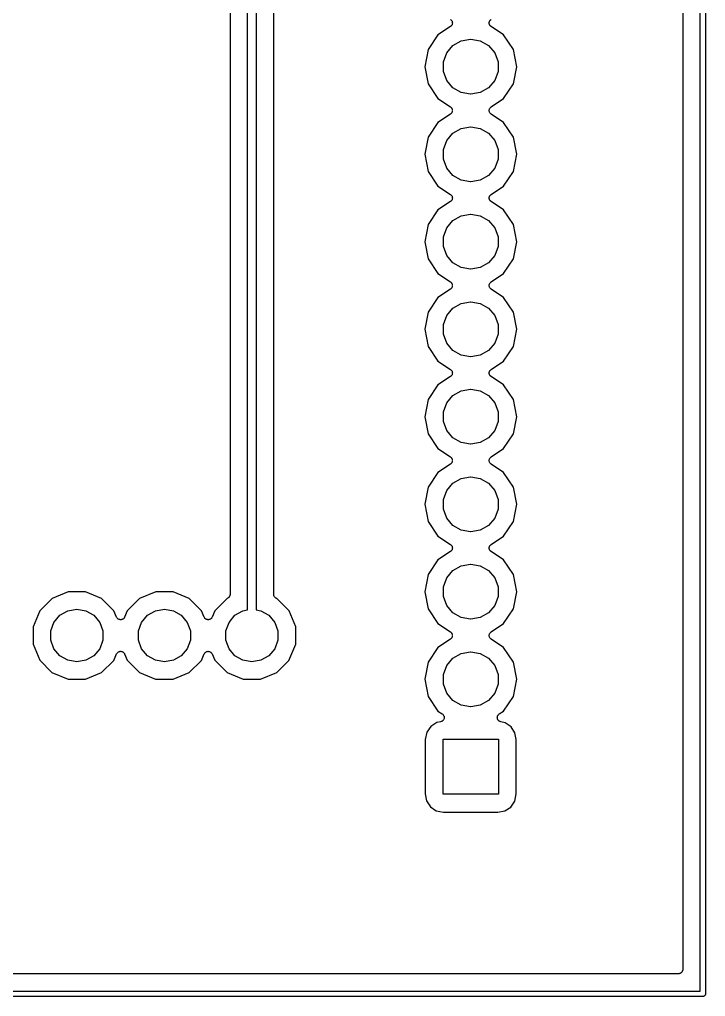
# Model space of a CAD drawing. Extents: x 70 to 225, y -126 to -70.
# Drawn here: x 205.37 to 225.28, y -126.47 to -98.12 of the extents above; entities that cross this region are included whole.
import ezdxf

# ---------------------------------------------------------------- set-up
doc = ezdxf.new("R2010")
doc.units = 0
doc.header["$MEASUREMENT"] = 0
doc.layers.add('BLACK', color=7, linetype='CONTINUOUS')

msp = doc.modelspace()

# ---------------------------------------------------------------- linework, layer by layer
at = {"layer": 'Black'}
for p, q in [((225.125, -126.325), (225.125, -69.875)), ((225.275, -69.8), (225.275, -126.4)), ((224.617, -70.51), (224.617, -125.69)), ((212.241, -89.0323), (212.241, -115.254)), ((212.749, -114.8), (212.749, -89.0448)), ((211.991, -115.254), (211.991, -89.0841)), ((211.483, -89.3471), (211.483, -114.8)), ((217.876, -98.1117), (217.886, -98.1213)), ((219.047, -98.1213), (219.057, -98.1117)), ((217.876, -98.3229), (217.515, -98.5642)), ((217.886, -98.3133), (217.876, -98.3229)), ((217.886, -98.1213), (217.897, -98.1295)), ((217.897, -98.3052), (217.886, -98.3133)), ((217.897, -98.1295), (217.902, -98.1365)), ((217.902, -98.2982), (217.897, -98.3052)), ((217.902, -98.1365), (217.908, -98.1422)), ((217.908, -98.2924), (217.902, -98.2982)), ((217.908, -98.1422), (217.914, -98.1547)), ((217.914, -98.28), (217.908, -98.2924)), ((217.914, -98.1547), (217.922, -98.1662)), ((217.922, -98.2685), (217.914, -98.28)), ((217.922, -98.1662), (217.924, -98.1743)), ((217.924, -98.2604), (217.922, -98.2685)), ((217.924, -98.1743), (217.928, -98.1818)), ((217.928, -98.2529), (217.924, -98.2604)), ((217.928, -98.1818), (217.929, -98.1956)), ((217.929, -98.2391), (217.928, -98.2529)), ((217.929, -98.1956), (217.932, -98.209)), ((217.932, -98.2256), (217.929, -98.2391)), ((217.932, -98.209), (217.931, -98.2173)), ((217.931, -98.2173), (217.932, -98.2256)), ((219, -98.209), (219.004, -98.1956)), ((219.001, -98.2173), (219, -98.209)), ((219, -98.2256), (219.001, -98.2173)), ((219.004, -98.2391), (219, -98.2256)), ((219.004, -98.1956), (219.005, -98.1818)), ((219.005, -98.2529), (219.004, -98.2391)), ((219.005, -98.1818), (219.009, -98.1743)), ((219.009, -98.2604), (219.005, -98.2529)), ((219.009, -98.1743), (219.011, -98.1662)), ((219.011, -98.2685), (219.009, -98.2604)), ((219.011, -98.1662), (219.019, -98.1547)), ((219.019, -98.28), (219.011, -98.2685)), ((219.019, -98.1547), (219.025, -98.1422)), ((219.025, -98.2924), (219.019, -98.28)), ((219.025, -98.1422), (219.031, -98.1365)), ((219.031, -98.2982), (219.025, -98.2924)), ((219.031, -98.1365), (219.035, -98.1295)), ((219.035, -98.3052), (219.031, -98.2982)), ((219.035, -98.1295), (219.047, -98.1213)), ((219.047, -98.3133), (219.035, -98.3052)), ((219.057, -98.3229), (219.047, -98.3133)), ((219.418, -98.5642), (219.057, -98.3229)), ((217.515, -98.5642), (217.232, -98.9877)), ((218.19, -98.7356), (218.463, -98.6873)), ((218.463, -98.6873), (218.469, -98.6873)), ((218.469, -98.6873), (218.743, -98.7356)), ((219.701, -98.9877), (219.418, -98.5642)), ((217.77, -99.0873), (217.949, -98.8745)), ((217.949, -98.8745), (218.19, -98.7356)), ((218.743, -98.7356), (218.984, -98.8745)), ((218.984, -98.8745), (219.162, -99.0873)), ((217.232, -98.9877), (217.133, -99.4873)), ((217.675, -99.3484), (217.77, -99.0873)), ((219.162, -99.0873), (219.257, -99.3484)), ((219.8, -99.4873), (219.701, -98.9877)), ((217.133, -99.4873), (217.232, -99.9869)), ((217.675, -99.6263), (217.675, -99.3484)), ((219.257, -99.3484), (219.257, -99.6263)), ((219.701, -99.9869), (219.8, -99.4873)), ((217.77, -99.8873), (217.675, -99.6263)), ((219.257, -99.6263), (219.162, -99.8873)), ((217.232, -99.9869), (217.515, -100.41)), ((217.949, -100.1), (217.77, -99.8873)), ((218.19, -100.239), (217.949, -100.1)), ((218.984, -100.1), (218.743, -100.239)), ((219.162, -99.8873), (218.984, -100.1)), ((219.418, -100.41), (219.701, -99.9869)), ((218.463, -100.287), (218.19, -100.239)), ((218.469, -100.287), (218.463, -100.287)), ((218.743, -100.239), (218.469, -100.287)), ((217.515, -100.41), (217.876, -100.652)), ((217.876, -100.652), (217.886, -100.661)), ((217.886, -100.661), (217.897, -100.67)), ((217.897, -100.67), (217.902, -100.676)), ((219.031, -100.676), (219.035, -100.67)), ((219.035, -100.67), (219.047, -100.661)), ((219.047, -100.661), (219.057, -100.652)), ((219.057, -100.652), (219.418, -100.41)), ((217.876, -100.863), (217.515, -101.104)), ((217.886, -100.853), (217.876, -100.863)), ((217.897, -100.845), (217.886, -100.853)), ((217.902, -100.838), (217.897, -100.845)), ((217.902, -100.676), (217.908, -100.682)), ((217.908, -100.832), (217.902, -100.838)), ((217.908, -100.682), (217.914, -100.695)), ((217.914, -100.82), (217.908, -100.832)), ((217.914, -100.695), (217.922, -100.706)), ((217.922, -100.808), (217.914, -100.82)), ((217.922, -100.706), (217.924, -100.714)), ((217.924, -100.8), (217.922, -100.808)), ((217.924, -100.714), (217.928, -100.722)), ((217.928, -100.793), (217.924, -100.8)), ((217.928, -100.722), (217.929, -100.736)), ((217.929, -100.779), (217.928, -100.793)), ((217.929, -100.736), (217.932, -100.749)), ((217.932, -100.766), (217.929, -100.779)), ((217.932, -100.749), (217.931, -100.757)), ((217.931, -100.757), (217.932, -100.766)), ((219, -100.749), (219.004, -100.736)), ((219.001, -100.757), (219, -100.749)), ((219, -100.766), (219.001, -100.757)), ((219.004, -100.779), (219, -100.766)), ((219.004, -100.736), (219.005, -100.722)), ((219.005, -100.793), (219.004, -100.779)), ((219.005, -100.722), (219.009, -100.714)), ((219.009, -100.8), (219.005, -100.793)), ((219.009, -100.714), (219.011, -100.706)), ((219.011, -100.808), (219.009, -100.8)), ((219.011, -100.706), (219.019, -100.695)), ((219.019, -100.82), (219.011, -100.808)), ((219.019, -100.695), (219.025, -100.682)), ((219.025, -100.832), (219.019, -100.82)), ((219.025, -100.682), (219.031, -100.676)), ((219.031, -100.838), (219.025, -100.832)), ((219.035, -100.845), (219.031, -100.838)), ((219.047, -100.853), (219.035, -100.845)), ((219.057, -100.863), (219.047, -100.853)), ((219.418, -101.104), (219.057, -100.863)), ((217.515, -101.104), (217.232, -101.528)), ((218.19, -101.276), (218.463, -101.227)), ((218.463, -101.227), (218.469, -101.227)), ((218.469, -101.227), (218.743, -101.276)), ((219.701, -101.528), (219.418, -101.104)), ((217.77, -101.627), (217.949, -101.414)), ((217.949, -101.414), (218.19, -101.276)), ((218.743, -101.276), (218.984, -101.414)), ((218.984, -101.414), (219.162, -101.627)), ((217.232, -101.528), (217.133, -102.027)), ((217.675, -101.888), (217.77, -101.627)), ((219.162, -101.627), (219.257, -101.888)), ((219.8, -102.027), (219.701, -101.528)), ((217.133, -102.027), (217.232, -102.527)), ((217.675, -102.166), (217.675, -101.888)), ((219.257, -101.888), (219.257, -102.166)), ((219.701, -102.527), (219.8, -102.027)), ((217.77, -102.427), (217.675, -102.166)), ((219.257, -102.166), (219.162, -102.427)), ((217.232, -102.527), (217.515, -102.95)), ((217.949, -102.64), (217.77, -102.427)), ((218.19, -102.779), (217.949, -102.64)), ((218.984, -102.64), (218.743, -102.779)), ((219.162, -102.427), (218.984, -102.64)), ((219.418, -102.95), (219.701, -102.527)), ((218.463, -102.827), (218.19, -102.779)), ((218.469, -102.827), (218.463, -102.827)), ((218.743, -102.779), (218.469, -102.827)), ((217.515, -102.95), (217.876, -103.192)), ((217.876, -103.192), (217.886, -103.201)), ((217.886, -103.201), (217.897, -103.21)), ((217.897, -103.21), (217.902, -103.216)), ((217.902, -103.216), (217.908, -103.222)), ((217.908, -103.222), (217.914, -103.235)), ((219.019, -103.235), (219.025, -103.222)), ((219.025, -103.222), (219.031, -103.216)), ((219.031, -103.216), (219.035, -103.21)), ((219.035, -103.21), (219.047, -103.201)), ((219.047, -103.201), (219.057, -103.192)), ((219.057, -103.192), (219.418, -102.95)), ((217.876, -103.403), (217.515, -103.644)), ((217.886, -103.393), (217.876, -103.403)), ((217.897, -103.385), (217.886, -103.393)), ((217.902, -103.378), (217.897, -103.385)), ((217.908, -103.372), (217.902, -103.378)), ((217.914, -103.36), (217.908, -103.372)), ((217.914, -103.235), (217.922, -103.246)), ((217.922, -103.348), (217.914, -103.36)), ((217.922, -103.246), (217.924, -103.254)), ((217.924, -103.34), (217.922, -103.348)), ((217.924, -103.254), (217.928, -103.262)), ((217.928, -103.333), (217.924, -103.34)), ((217.928, -103.262), (217.929, -103.276)), ((217.929, -103.319), (217.928, -103.333)), ((217.929, -103.276), (217.932, -103.289)), ((217.932, -103.306), (217.929, -103.319)), ((217.932, -103.289), (217.931, -103.297)), ((217.931, -103.297), (217.932, -103.306)), ((219, -103.289), (219.004, -103.276)), ((219.001, -103.297), (219, -103.289)), ((219, -103.306), (219.001, -103.297)), ((219.004, -103.319), (219, -103.306)), ((219.004, -103.276), (219.005, -103.262)), ((219.005, -103.333), (219.004, -103.319)), ((219.005, -103.262), (219.009, -103.254)), ((219.009, -103.34), (219.005, -103.333)), ((219.009, -103.254), (219.011, -103.246)), ((219.011, -103.348), (219.009, -103.34)), ((219.011, -103.246), (219.019, -103.235)), ((219.019, -103.36), (219.011, -103.348)), ((219.025, -103.372), (219.019, -103.36)), ((219.031, -103.378), (219.025, -103.372)), ((219.035, -103.385), (219.031, -103.378)), ((219.047, -103.393), (219.035, -103.385)), ((219.057, -103.403), (219.047, -103.393)), ((219.418, -103.644), (219.057, -103.403)), ((217.515, -103.644), (217.232, -104.068)), ((218.19, -103.816), (218.463, -103.767)), ((218.463, -103.767), (218.469, -103.767)), ((218.469, -103.767), (218.743, -103.816)), ((219.701, -104.068), (219.418, -103.644)), ((217.232, -104.068), (217.133, -104.567)), ((217.77, -104.167), (217.949, -103.954)), ((217.949, -103.954), (218.19, -103.816)), ((218.743, -103.816), (218.984, -103.954)), ((218.984, -103.954), (219.162, -104.167)), ((219.8, -104.567), (219.701, -104.068)), ((217.675, -104.428), (217.77, -104.167)), ((219.162, -104.167), (219.257, -104.428)), ((217.133, -104.567), (217.232, -105.067)), ((217.675, -104.706), (217.675, -104.428)), ((219.257, -104.428), (219.257, -104.706)), ((219.701, -105.067), (219.8, -104.567)), ((217.77, -104.967), (217.675, -104.706)), ((219.257, -104.706), (219.162, -104.967)), ((217.232, -105.067), (217.515, -105.49)), ((217.949, -105.18), (217.77, -104.967)), ((218.19, -105.319), (217.949, -105.18)), ((218.984, -105.18), (218.743, -105.319)), ((219.162, -104.967), (218.984, -105.18)), ((219.418, -105.49), (219.701, -105.067)), ((217.515, -105.49), (217.876, -105.732)), ((218.463, -105.367), (218.19, -105.319)), ((218.469, -105.367), (218.463, -105.367)), ((218.743, -105.319), (218.469, -105.367)), ((219.057, -105.732), (219.418, -105.49)), ((217.876, -105.732), (217.886, -105.741)), ((217.886, -105.741), (217.897, -105.75)), ((217.897, -105.75), (217.902, -105.756)), ((217.902, -105.756), (217.908, -105.762)), ((217.908, -105.762), (217.914, -105.775)), ((217.914, -105.775), (217.922, -105.786)), ((219.011, -105.786), (219.019, -105.775)), ((219.019, -105.775), (219.025, -105.762)), ((219.025, -105.762), (219.031, -105.756)), ((219.031, -105.756), (219.035, -105.75)), ((219.035, -105.75), (219.047, -105.741)), ((219.047, -105.741), (219.057, -105.732)), ((217.876, -105.943), (217.515, -106.184)), ((217.886, -105.933), (217.876, -105.943)), ((217.897, -105.925), (217.886, -105.933)), ((217.902, -105.918), (217.897, -105.925)), ((217.908, -105.912), (217.902, -105.918)), ((217.914, -105.9), (217.908, -105.912)), ((217.922, -105.888), (217.914, -105.9)), ((217.922, -105.786), (217.924, -105.794)), ((217.924, -105.88), (217.922, -105.888)), ((217.924, -105.794), (217.928, -105.802)), ((217.928, -105.873), (217.924, -105.88)), ((217.928, -105.802), (217.929, -105.816)), ((217.929, -105.859), (217.928, -105.873)), ((217.929, -105.816), (217.932, -105.829)), ((217.932, -105.846), (217.929, -105.859)), ((217.932, -105.829), (217.931, -105.837)), ((217.931, -105.837), (217.932, -105.846)), ((219, -105.829), (219.004, -105.816)), ((219.001, -105.837), (219, -105.829)), ((219, -105.846), (219.001, -105.837)), ((219.004, -105.859), (219, -105.846)), ((219.004, -105.816), (219.005, -105.802)), ((219.005, -105.873), (219.004, -105.859)), ((219.005, -105.802), (219.009, -105.794)), ((219.009, -105.88), (219.005, -105.873)), ((219.009, -105.794), (219.011, -105.786)), ((219.011, -105.888), (219.009, -105.88)), ((219.019, -105.9), (219.011, -105.888)), ((219.025, -105.912), (219.019, -105.9)), ((219.031, -105.918), (219.025, -105.912)), ((219.035, -105.925), (219.031, -105.918)), ((219.047, -105.933), (219.035, -105.925)), ((219.057, -105.943), (219.047, -105.933)), ((219.418, -106.184), (219.057, -105.943)), ((217.515, -106.184), (217.232, -106.608)), ((218.19, -106.356), (218.463, -106.307)), ((218.463, -106.307), (218.469, -106.307)), ((218.469, -106.307), (218.743, -106.356)), ((219.701, -106.608), (219.418, -106.184)), ((217.232, -106.608), (217.133, -107.107)), ((217.77, -106.707), (217.949, -106.494)), ((217.949, -106.494), (218.19, -106.356)), ((218.743, -106.356), (218.984, -106.494)), ((218.984, -106.494), (219.162, -106.707)), ((219.8, -107.107), (219.701, -106.608)), ((217.675, -106.968), (217.77, -106.707)), ((219.162, -106.707), (219.257, -106.968)), ((217.133, -107.107), (217.232, -107.607)), ((217.675, -107.246), (217.675, -106.968)), ((219.257, -106.968), (219.257, -107.246)), ((219.701, -107.607), (219.8, -107.107)), ((217.77, -107.507), (217.675, -107.246)), ((219.257, -107.246), (219.162, -107.507)), ((217.232, -107.607), (217.515, -108.03)), ((217.949, -107.72), (217.77, -107.507)), ((218.19, -107.859), (217.949, -107.72)), ((218.984, -107.72), (218.743, -107.859)), ((219.162, -107.507), (218.984, -107.72)), ((219.418, -108.03), (219.701, -107.607)), ((217.515, -108.03), (217.876, -108.272)), ((218.463, -107.907), (218.19, -107.859)), ((218.469, -107.907), (218.463, -107.907)), ((218.743, -107.859), (218.469, -107.907)), ((219.057, -108.272), (219.418, -108.03)), ((217.876, -108.272), (217.886, -108.281)), ((217.886, -108.281), (217.897, -108.29)), ((217.897, -108.29), (217.902, -108.296)), ((217.902, -108.296), (217.908, -108.302)), ((217.908, -108.302), (217.914, -108.315)), ((217.914, -108.315), (217.922, -108.326)), ((217.922, -108.326), (217.924, -108.334)), ((219.009, -108.334), (219.011, -108.326)), ((219.011, -108.326), (219.019, -108.315)), ((219.019, -108.315), (219.025, -108.302)), ((219.025, -108.302), (219.031, -108.296)), ((219.031, -108.296), (219.035, -108.29)), ((219.035, -108.29), (219.047, -108.281)), ((219.047, -108.281), (219.057, -108.272)), ((217.876, -108.483), (217.515, -108.724)), ((217.886, -108.473), (217.876, -108.483)), ((217.897, -108.465), (217.886, -108.473)), ((217.902, -108.458), (217.897, -108.465)), ((217.908, -108.452), (217.902, -108.458)), ((217.914, -108.44), (217.908, -108.452)), ((217.922, -108.428), (217.914, -108.44)), ((217.924, -108.42), (217.922, -108.428)), ((217.924, -108.334), (217.928, -108.342)), ((217.928, -108.413), (217.924, -108.42)), ((217.928, -108.342), (217.929, -108.356)), ((217.929, -108.399), (217.928, -108.413)), ((217.929, -108.356), (217.932, -108.369)), ((217.932, -108.386), (217.929, -108.399)), ((217.932, -108.369), (217.931, -108.377)), ((217.931, -108.377), (217.932, -108.386)), ((219, -108.369), (219.004, -108.356)), ((219.001, -108.377), (219, -108.369)), ((219, -108.386), (219.001, -108.377)), ((219.004, -108.399), (219, -108.386)), ((219.004, -108.356), (219.005, -108.342)), ((219.005, -108.413), (219.004, -108.399)), ((219.005, -108.342), (219.009, -108.334)), ((219.009, -108.42), (219.005, -108.413)), ((219.011, -108.428), (219.009, -108.42)), ((219.019, -108.44), (219.011, -108.428)), ((219.025, -108.452), (219.019, -108.44)), ((219.031, -108.458), (219.025, -108.452)), ((219.035, -108.465), (219.031, -108.458)), ((219.047, -108.473), (219.035, -108.465)), ((219.057, -108.483), (219.047, -108.473)), ((219.418, -108.724), (219.057, -108.483)), ((217.515, -108.724), (217.232, -109.148)), ((217.949, -109.034), (218.19, -108.896)), ((218.19, -108.896), (218.463, -108.847)), ((218.463, -108.847), (218.469, -108.847)), ((218.469, -108.847), (218.743, -108.896)), ((218.743, -108.896), (218.984, -109.034)), ((219.701, -109.148), (219.418, -108.724)), ((217.232, -109.148), (217.133, -109.647)), ((217.77, -109.247), (217.949, -109.034)), ((218.984, -109.034), (219.162, -109.247)), ((219.8, -109.647), (219.701, -109.148)), ((217.675, -109.508), (217.77, -109.247)), ((219.162, -109.247), (219.257, -109.508)), ((217.133, -109.647), (217.232, -110.147)), ((217.675, -109.786), (217.675, -109.508)), ((219.257, -109.508), (219.257, -109.786)), ((219.701, -110.147), (219.8, -109.647)), ((217.77, -110.047), (217.675, -109.786)), ((219.257, -109.786), (219.162, -110.047)), ((217.232, -110.147), (217.515, -110.57)), ((217.949, -110.26), (217.77, -110.047)), ((218.19, -110.399), (217.949, -110.26)), ((218.984, -110.26), (218.743, -110.399)), ((219.162, -110.047), (218.984, -110.26)), ((219.418, -110.57), (219.701, -110.147)), ((217.515, -110.57), (217.876, -110.812)), ((218.463, -110.447), (218.19, -110.399)), ((218.469, -110.447), (218.463, -110.447)), ((218.743, -110.399), (218.469, -110.447)), ((219.057, -110.812), (219.418, -110.57)), ((217.876, -110.812), (217.886, -110.821)), ((217.886, -110.821), (217.897, -110.83)), ((217.897, -110.83), (217.902, -110.836)), ((217.902, -110.836), (217.908, -110.842)), ((217.908, -110.842), (217.914, -110.855)), ((217.914, -110.855), (217.922, -110.866)), ((217.922, -110.866), (217.924, -110.874)), ((217.924, -110.874), (217.928, -110.882)), ((219.005, -110.882), (219.009, -110.874)), ((219.009, -110.874), (219.011, -110.866)), ((219.011, -110.866), (219.019, -110.855)), ((219.019, -110.855), (219.025, -110.842)), ((219.025, -110.842), (219.031, -110.836)), ((219.031, -110.836), (219.035, -110.83)), ((219.035, -110.83), (219.047, -110.821)), ((219.047, -110.821), (219.057, -110.812)), ((217.876, -111.023), (217.515, -111.264)), ((217.886, -111.013), (217.876, -111.023)), ((217.897, -111.005), (217.886, -111.013)), ((217.902, -110.998), (217.897, -111.005)), ((217.908, -110.992), (217.902, -110.998)), ((217.914, -110.98), (217.908, -110.992)), ((217.922, -110.968), (217.914, -110.98)), ((217.924, -110.96), (217.922, -110.968)), ((217.928, -110.953), (217.924, -110.96)), ((217.928, -110.882), (217.929, -110.896)), ((217.929, -110.939), (217.928, -110.953)), ((217.929, -110.896), (217.932, -110.909)), ((217.932, -110.926), (217.929, -110.939)), ((217.932, -110.909), (217.931, -110.917)), ((217.931, -110.917), (217.932, -110.926)), ((219, -110.909), (219.004, -110.896)), ((219.001, -110.917), (219, -110.909)), ((219, -110.926), (219.001, -110.917)), ((219.004, -110.939), (219, -110.926)), ((219.004, -110.896), (219.005, -110.882)), ((219.005, -110.953), (219.004, -110.939)), ((219.009, -110.96), (219.005, -110.953)), ((219.011, -110.968), (219.009, -110.96)), ((219.019, -110.98), (219.011, -110.968)), ((219.025, -110.992), (219.019, -110.98)), ((219.031, -110.998), (219.025, -110.992)), ((219.035, -111.005), (219.031, -110.998)), ((219.047, -111.013), (219.035, -111.005)), ((219.057, -111.023), (219.047, -111.013)), ((219.418, -111.264), (219.057, -111.023)), ((217.515, -111.264), (217.232, -111.688)), ((217.949, -111.574), (218.19, -111.436)), ((218.19, -111.436), (218.463, -111.387)), ((218.463, -111.387), (218.469, -111.387)), ((218.469, -111.387), (218.743, -111.436)), ((218.743, -111.436), (218.984, -111.574)), ((219.701, -111.688), (219.418, -111.264)), ((217.232, -111.688), (217.133, -112.187)), ((217.77, -111.787), (217.949, -111.574)), ((218.984, -111.574), (219.162, -111.787)), ((219.8, -112.187), (219.701, -111.688)), ((217.675, -112.048), (217.77, -111.787)), ((219.162, -111.787), (219.257, -112.048)), ((217.133, -112.187), (217.232, -112.687)), ((217.675, -112.326), (217.675, -112.048)), ((219.257, -112.048), (219.257, -112.326)), ((219.701, -112.687), (219.8, -112.187)), ((217.77, -112.587), (217.675, -112.326)), ((219.257, -112.326), (219.162, -112.587)), ((217.232, -112.687), (217.515, -113.11)), ((217.949, -112.8), (217.77, -112.587)), ((218.19, -112.939), (217.949, -112.8)), ((218.984, -112.8), (218.743, -112.939)), ((219.162, -112.587), (218.984, -112.8)), ((219.418, -113.11), (219.701, -112.687)), ((217.515, -113.11), (217.876, -113.352)), ((218.463, -112.987), (218.19, -112.939)), ((218.469, -112.987), (218.463, -112.987)), ((218.743, -112.939), (218.469, -112.987)), ((219.057, -113.352), (219.418, -113.11)), ((217.876, -113.352), (217.886, -113.361)), ((217.886, -113.361), (217.897, -113.37)), ((217.897, -113.37), (217.902, -113.376)), ((217.902, -113.376), (217.908, -113.382)), ((217.908, -113.382), (217.914, -113.395)), ((217.914, -113.395), (217.922, -113.406)), ((217.922, -113.406), (217.924, -113.414)), ((217.924, -113.414), (217.928, -113.422)), ((217.928, -113.422), (217.929, -113.436)), ((219.004, -113.436), (219.005, -113.422)), ((219.005, -113.422), (219.009, -113.414)), ((219.009, -113.414), (219.011, -113.406)), ((219.011, -113.406), (219.019, -113.395)), ((219.019, -113.395), (219.025, -113.382)), ((219.025, -113.382), (219.031, -113.376)), ((219.031, -113.376), (219.035, -113.37)), ((219.035, -113.37), (219.047, -113.361)), ((219.047, -113.361), (219.057, -113.352)), ((217.876, -113.563), (217.515, -113.804)), ((217.886, -113.553), (217.876, -113.563)), ((217.897, -113.545), (217.886, -113.553)), ((217.902, -113.538), (217.897, -113.545)), ((217.908, -113.532), (217.902, -113.538)), ((217.914, -113.52), (217.908, -113.532)), ((217.922, -113.508), (217.914, -113.52)), ((217.924, -113.5), (217.922, -113.508)), ((217.928, -113.493), (217.924, -113.5)), ((217.929, -113.479), (217.928, -113.493)), ((217.929, -113.436), (217.932, -113.449)), ((217.932, -113.466), (217.929, -113.479)), ((217.932, -113.449), (217.931, -113.457)), ((217.931, -113.457), (217.932, -113.466)), ((219, -113.449), (219.004, -113.436)), ((219.001, -113.457), (219, -113.449)), ((219, -113.466), (219.001, -113.457)), ((219.004, -113.479), (219, -113.466)), ((219.005, -113.493), (219.004, -113.479)), ((219.009, -113.5), (219.005, -113.493)), ((219.011, -113.508), (219.009, -113.5)), ((219.019, -113.52), (219.011, -113.508)), ((219.025, -113.532), (219.019, -113.52)), ((219.031, -113.538), (219.025, -113.532)), ((219.035, -113.545), (219.031, -113.538)), ((219.047, -113.553), (219.035, -113.545)), ((219.057, -113.563), (219.047, -113.553)), ((219.418, -113.804), (219.057, -113.563)), ((217.515, -113.804), (217.232, -114.228)), ((217.949, -114.114), (218.19, -113.976)), ((218.19, -113.976), (218.463, -113.927)), ((218.463, -113.927), (218.469, -113.927)), ((218.469, -113.927), (218.743, -113.976)), ((218.743, -113.976), (218.984, -114.114)), ((219.701, -114.228), (219.418, -113.804)), ((217.232, -114.228), (217.133, -114.727)), ((217.77, -114.327), (217.949, -114.114)), ((218.984, -114.114), (219.162, -114.327)), ((219.8, -114.727), (219.701, -114.228)), ((217.675, -114.588), (217.77, -114.327)), ((219.162, -114.327), (219.257, -114.588)), ((206.785, -114.727), (206.318, -114.92)), ((207.29, -114.728), (206.785, -114.727)), ((207.757, -114.921), (207.29, -114.728)), ((209.325, -114.727), (208.858, -114.92)), ((209.83, -114.728), (209.325, -114.727)), ((210.297, -114.921), (209.83, -114.728)), ((211.471, -114.851), (211.469, -114.859)), ((211.476, -114.843), (211.471, -114.851)), ((211.478, -114.83), (211.476, -114.843)), ((211.482, -114.816), (211.478, -114.83)), ((211.483, -114.8), (211.482, -114.808)), ((211.482, -114.808), (211.482, -114.816)), ((212.751, -114.808), (212.749, -114.8)), ((212.75, -114.817), (212.751, -114.808)), ((212.755, -114.83), (212.75, -114.817)), ((212.757, -114.844), (212.755, -114.83)), ((212.761, -114.851), (212.757, -114.844)), ((212.764, -114.859), (212.761, -114.851)), ((217.133, -114.727), (217.232, -115.227)), ((217.675, -114.866), (217.675, -114.588)), ((219.257, -114.588), (219.257, -114.866)), ((219.701, -115.227), (219.8, -114.727)), ((206.318, -114.92), (205.96, -115.277)), ((208.114, -115.279), (207.757, -114.921)), ((208.858, -114.92), (208.5, -115.277)), ((210.654, -115.279), (210.297, -114.921)), ((211.398, -114.92), (211.04, -115.277)), ((211.405, -114.917), (211.398, -114.92)), ((211.412, -114.913), (211.405, -114.917)), ((211.42, -114.91), (211.412, -114.913)), ((211.43, -114.901), (211.42, -114.91)), ((211.442, -114.894), (211.43, -114.901)), ((211.447, -114.887), (211.442, -114.894)), ((211.454, -114.881), (211.447, -114.887)), ((211.461, -114.869), (211.454, -114.881)), ((211.469, -114.859), (211.461, -114.869)), ((212.772, -114.87), (212.764, -114.859)), ((212.779, -114.882), (212.772, -114.87)), ((212.785, -114.887), (212.779, -114.882)), ((212.79, -114.894), (212.785, -114.887)), ((212.802, -114.901), (212.79, -114.894)), ((212.813, -114.91), (212.802, -114.901)), ((212.821, -114.913), (212.813, -114.91)), ((212.828, -114.918), (212.821, -114.913)), ((212.837, -114.921), (212.828, -114.918)), ((213.194, -115.279), (212.837, -114.921)), ((217.77, -115.127), (217.675, -114.866)), ((217.949, -115.34), (217.77, -115.127)), ((219.162, -115.127), (218.984, -115.34)), ((219.257, -114.866), (219.162, -115.127)), ((205.96, -115.277), (205.767, -115.744)), ((206.374, -115.615), (206.545, -115.411)), ((206.545, -115.411), (206.775, -115.279)), ((206.775, -115.279), (207.036, -115.232)), ((207.036, -115.232), (207.298, -115.279)), ((207.298, -115.279), (207.528, -115.411)), ((207.528, -115.411), (207.699, -115.615)), ((208.189, -115.461), (208.114, -115.279)), ((208.5, -115.277), (208.424, -115.462)), ((208.914, -115.615), (209.085, -115.411)), ((209.085, -115.411), (209.315, -115.279)), ((209.315, -115.279), (209.576, -115.232)), ((209.576, -115.232), (209.838, -115.279)), ((209.838, -115.279), (210.068, -115.411)), ((210.068, -115.411), (210.239, -115.615)), ((210.729, -115.461), (210.654, -115.279)), ((211.04, -115.277), (210.964, -115.462)), ((211.454, -115.615), (211.625, -115.411)), ((211.625, -115.411), (211.855, -115.279)), ((211.855, -115.279), (211.991, -115.254)), ((212.241, -115.254), (212.378, -115.279)), ((212.378, -115.279), (212.608, -115.411)), ((212.608, -115.411), (212.779, -115.615)), ((213.387, -115.746), (213.194, -115.279)), ((217.232, -115.227), (217.515, -115.65)), ((218.19, -115.479), (217.949, -115.34)), ((218.984, -115.34), (218.743, -115.479)), ((219.418, -115.65), (219.701, -115.227)), ((206.283, -115.865), (206.374, -115.615)), ((207.699, -115.615), (207.79, -115.865)), ((208.198, -115.475), (208.189, -115.461)), ((208.206, -115.49), (208.198, -115.475)), ((208.21, -115.494), (208.206, -115.49)), ((208.213, -115.499), (208.21, -115.494)), ((208.226, -115.509), (208.213, -115.499)), ((208.238, -115.52), (208.226, -115.509)), ((208.243, -115.522), (208.238, -115.52)), ((208.248, -115.525), (208.243, -115.522)), ((208.263, -115.53), (208.248, -115.525)), ((208.279, -115.537), (208.263, -115.53)), ((208.284, -115.537), (208.279, -115.537)), ((208.29, -115.539), (208.284, -115.537)), ((208.306, -115.538), (208.29, -115.539)), ((208.323, -115.539), (208.306, -115.538)), ((208.328, -115.537), (208.323, -115.539)), ((208.334, -115.537), (208.328, -115.537)), ((208.349, -115.531), (208.334, -115.537)), ((208.365, -115.526), (208.349, -115.531)), ((208.369, -115.522), (208.365, -115.526)), ((208.375, -115.52), (208.369, -115.522)), ((208.387, -115.509), (208.375, -115.52)), ((208.4, -115.499), (208.387, -115.509)), ((208.403, -115.494), (208.4, -115.499)), ((208.407, -115.49), (208.403, -115.494)), ((208.415, -115.476), (208.407, -115.49)), ((208.424, -115.462), (208.415, -115.476)), ((208.823, -115.865), (208.914, -115.615)), ((210.239, -115.615), (210.33, -115.865)), ((210.738, -115.475), (210.729, -115.461)), ((210.746, -115.49), (210.738, -115.475)), ((210.75, -115.494), (210.746, -115.49)), ((210.753, -115.499), (210.75, -115.494)), ((210.766, -115.509), (210.753, -115.499)), ((210.778, -115.52), (210.766, -115.509)), ((210.783, -115.522), (210.778, -115.52)), ((210.788, -115.525), (210.783, -115.522)), ((210.803, -115.53), (210.788, -115.525)), ((210.819, -115.537), (210.803, -115.53)), ((210.824, -115.537), (210.819, -115.537)), ((210.83, -115.539), (210.824, -115.537)), ((210.846, -115.538), (210.83, -115.539)), ((210.863, -115.539), (210.846, -115.538)), ((210.868, -115.537), (210.863, -115.539)), ((210.874, -115.537), (210.868, -115.537)), ((210.889, -115.531), (210.874, -115.537)), ((210.905, -115.526), (210.889, -115.531)), ((210.909, -115.522), (210.905, -115.526)), ((210.915, -115.52), (210.909, -115.522)), ((210.927, -115.509), (210.915, -115.52)), ((210.94, -115.499), (210.927, -115.509)), ((210.943, -115.494), (210.94, -115.499)), ((210.947, -115.49), (210.943, -115.494)), ((210.955, -115.476), (210.947, -115.49)), ((210.964, -115.462), (210.955, -115.476)), ((211.363, -115.865), (211.454, -115.615)), ((212.779, -115.615), (212.87, -115.865)), ((217.515, -115.65), (217.876, -115.892)), ((218.463, -115.527), (218.19, -115.479)), ((218.469, -115.527), (218.463, -115.527)), ((218.743, -115.479), (218.469, -115.527)), ((219.057, -115.892), (219.418, -115.65)), ((205.767, -115.744), (205.766, -116.249)), ((206.283, -116.13), (206.283, -115.865)), ((207.79, -115.865), (207.79, -116.13)), ((208.823, -116.13), (208.823, -115.865)), ((210.33, -115.865), (210.33, -116.13)), ((211.363, -116.13), (211.363, -115.865)), ((212.87, -115.865), (212.87, -116.13)), ((213.386, -116.251), (213.387, -115.746)), ((217.876, -115.892), (217.886, -115.901)), ((217.886, -115.901), (217.897, -115.91)), ((217.897, -115.91), (217.902, -115.916)), ((217.902, -115.916), (217.908, -115.922)), ((217.908, -115.922), (217.914, -115.935)), ((217.914, -115.935), (217.922, -115.946)), ((217.922, -115.946), (217.924, -115.954)), ((217.924, -115.954), (217.928, -115.962)), ((217.928, -115.962), (217.929, -115.976)), ((217.929, -115.976), (217.932, -115.989)), ((219, -115.989), (219.004, -115.976)), ((219.004, -115.976), (219.005, -115.962)), ((219.005, -115.962), (219.009, -115.954)), ((219.009, -115.954), (219.011, -115.946)), ((219.011, -115.946), (219.019, -115.935)), ((219.019, -115.935), (219.025, -115.922)), ((219.025, -115.922), (219.031, -115.916)), ((219.031, -115.916), (219.035, -115.91)), ((219.035, -115.91), (219.047, -115.901)), ((219.047, -115.901), (219.057, -115.892)), ((205.766, -116.249), (205.959, -116.716)), ((206.374, -116.38), (206.283, -116.13)), ((207.79, -116.13), (207.699, -116.38)), ((208.914, -116.38), (208.823, -116.13)), ((210.33, -116.13), (210.239, -116.38)), ((211.454, -116.38), (211.363, -116.13)), ((212.87, -116.13), (212.779, -116.38)), ((213.192, -116.718), (213.386, -116.251)), ((217.876, -116.103), (217.515, -116.344)), ((217.886, -116.093), (217.876, -116.103)), ((217.897, -116.085), (217.886, -116.093)), ((217.902, -116.078), (217.897, -116.085)), ((217.908, -116.072), (217.902, -116.078)), ((217.914, -116.06), (217.908, -116.072)), ((217.922, -116.048), (217.914, -116.06)), ((217.924, -116.04), (217.922, -116.048)), ((217.928, -116.033), (217.924, -116.04)), ((217.929, -116.019), (217.928, -116.033)), ((217.932, -116.006), (217.929, -116.019)), ((217.932, -115.989), (217.931, -115.997)), ((217.931, -115.997), (217.932, -116.006)), ((219.001, -115.997), (219, -115.989)), ((219, -116.006), (219.001, -115.997)), ((219.004, -116.019), (219, -116.006)), ((219.005, -116.033), (219.004, -116.019)), ((219.009, -116.04), (219.005, -116.033)), ((219.011, -116.048), (219.009, -116.04)), ((219.019, -116.06), (219.011, -116.048)), ((219.025, -116.072), (219.019, -116.06)), ((219.031, -116.078), (219.025, -116.072)), ((219.035, -116.085), (219.031, -116.078)), ((219.047, -116.093), (219.035, -116.085)), ((219.057, -116.103), (219.047, -116.093)), ((219.418, -116.344), (219.057, -116.103)), ((206.545, -116.583), (206.374, -116.38)), ((207.699, -116.38), (207.528, -116.583)), ((208.112, -116.718), (208.189, -116.533)), ((208.189, -116.533), (208.198, -116.519)), ((208.198, -116.519), (208.206, -116.504)), ((208.206, -116.504), (208.21, -116.501)), ((208.21, -116.501), (208.213, -116.496)), ((208.213, -116.496), (208.226, -116.486)), ((208.226, -116.486), (208.238, -116.475)), ((208.238, -116.475), (208.243, -116.473)), ((208.243, -116.473), (208.248, -116.469)), ((208.248, -116.469), (208.264, -116.464)), ((208.264, -116.464), (208.279, -116.458)), ((208.279, -116.458), (208.285, -116.458)), ((208.285, -116.458), (208.29, -116.456)), ((208.29, -116.456), (208.306, -116.457)), ((208.306, -116.457), (208.323, -116.456)), ((208.323, -116.456), (208.328, -116.458)), ((208.328, -116.458), (208.334, -116.458)), ((208.334, -116.458), (208.349, -116.464)), ((208.349, -116.464), (208.365, -116.469)), ((208.365, -116.469), (208.369, -116.473)), ((208.369, -116.473), (208.375, -116.475)), ((208.375, -116.475), (208.387, -116.486)), ((208.387, -116.486), (208.4, -116.496)), ((208.4, -116.496), (208.403, -116.501)), ((208.403, -116.501), (208.407, -116.505)), ((208.407, -116.505), (208.415, -116.519)), ((208.415, -116.519), (208.424, -116.533)), ((208.424, -116.533), (208.499, -116.716)), ((209.085, -116.583), (208.914, -116.38)), ((210.239, -116.38), (210.068, -116.583)), ((210.652, -116.718), (210.729, -116.533)), ((210.729, -116.533), (210.738, -116.519)), ((210.738, -116.519), (210.746, -116.504)), ((210.746, -116.504), (210.75, -116.501)), ((210.75, -116.501), (210.753, -116.496)), ((210.753, -116.496), (210.766, -116.486)), ((210.766, -116.486), (210.778, -116.475)), ((210.778, -116.475), (210.783, -116.473)), ((210.783, -116.473), (210.788, -116.469)), ((210.788, -116.469), (210.804, -116.464)), ((210.804, -116.464), (210.819, -116.458)), ((210.819, -116.458), (210.825, -116.458)), ((210.825, -116.458), (210.83, -116.456)), ((210.83, -116.456), (210.846, -116.457)), ((210.846, -116.457), (210.863, -116.456)), ((210.863, -116.456), (210.868, -116.458)), ((210.868, -116.458), (210.874, -116.458)), ((210.874, -116.458), (210.889, -116.464)), ((210.889, -116.464), (210.905, -116.469)), ((210.905, -116.469), (210.909, -116.473)), ((210.909, -116.473), (210.915, -116.475)), ((210.915, -116.475), (210.927, -116.486)), ((210.927, -116.486), (210.94, -116.496)), ((210.94, -116.496), (210.943, -116.501)), ((210.943, -116.501), (210.947, -116.505)), ((210.947, -116.505), (210.955, -116.519)), ((210.955, -116.519), (210.964, -116.533)), ((210.964, -116.533), (211.039, -116.716)), ((211.625, -116.583), (211.454, -116.38)), ((212.779, -116.38), (212.608, -116.583)), ((217.515, -116.344), (217.232, -116.768)), ((217.949, -116.654), (218.19, -116.516)), ((218.19, -116.516), (218.463, -116.467)), ((218.463, -116.467), (218.469, -116.467)), ((218.469, -116.467), (218.743, -116.516)), ((218.743, -116.516), (218.984, -116.654)), ((219.701, -116.768), (219.418, -116.344)), ((205.959, -116.716), (206.316, -117.073)), ((206.775, -116.716), (206.545, -116.583)), ((207.036, -116.762), (206.775, -116.716)), ((207.298, -116.716), (207.036, -116.762)), ((207.528, -116.583), (207.298, -116.716)), ((207.755, -117.075), (208.112, -116.718)), ((208.499, -116.716), (208.856, -117.073)), ((209.315, -116.716), (209.085, -116.583)), ((209.576, -116.762), (209.315, -116.716)), ((209.838, -116.716), (209.576, -116.762)), ((210.068, -116.583), (209.838, -116.716)), ((210.295, -117.075), (210.652, -116.718)), ((211.039, -116.716), (211.396, -117.073)), ((211.855, -116.716), (211.625, -116.583)), ((212.116, -116.762), (211.855, -116.716)), ((212.378, -116.716), (212.116, -116.762)), ((212.608, -116.583), (212.378, -116.716)), ((212.835, -117.075), (213.192, -116.718)), ((217.232, -116.768), (217.133, -117.267)), ((217.77, -116.867), (217.949, -116.654)), ((218.984, -116.654), (219.162, -116.867)), ((219.8, -117.267), (219.701, -116.768)), ((206.316, -117.073), (206.783, -117.267)), ((207.288, -117.268), (207.755, -117.075)), ((208.856, -117.073), (209.323, -117.267)), ((209.828, -117.268), (210.295, -117.075)), ((211.396, -117.073), (211.863, -117.267)), ((212.368, -117.268), (212.835, -117.075)), ((217.675, -117.128), (217.77, -116.867)), ((219.162, -116.867), (219.257, -117.128)), ((206.783, -117.267), (207.288, -117.268)), ((209.323, -117.267), (209.828, -117.268)), ((211.863, -117.267), (212.368, -117.268)), ((217.133, -117.267), (217.232, -117.767)), ((217.675, -117.406), (217.675, -117.128)), ((219.257, -117.128), (219.257, -117.406)), ((219.701, -117.767), (219.8, -117.267)), ((217.77, -117.667), (217.675, -117.406)), ((217.949, -117.88), (217.77, -117.667)), ((219.162, -117.667), (218.984, -117.88)), ((219.257, -117.406), (219.162, -117.667)), ((217.232, -117.767), (217.515, -118.19)), ((218.19, -118.019), (217.949, -117.88)), ((218.984, -117.88), (218.743, -118.019)), ((219.418, -118.19), (219.701, -117.767)), ((217.515, -118.19), (217.638, -118.273)), ((218.463, -118.067), (218.19, -118.019)), ((218.469, -118.067), (218.463, -118.067)), ((218.743, -118.019), (218.469, -118.067)), ((219.293, -118.274), (219.418, -118.19)), ((217.479, -118.524), (217.305, -118.636)), ((217.591, -118.503), (217.479, -118.524)), ((217.607, -118.497), (217.591, -118.503)), ((217.624, -118.492), (217.607, -118.497)), ((217.628, -118.489), (217.624, -118.492)), ((217.633, -118.488), (217.628, -118.489)), ((217.646, -118.476), (217.633, -118.488)), ((217.638, -118.273), (217.651, -118.285)), ((217.66, -118.466), (217.646, -118.476)), ((217.651, -118.285), (217.664, -118.296)), ((217.662, -118.462), (217.66, -118.466)), ((217.666, -118.459), (217.662, -118.462)), ((217.664, -118.296), (217.667, -118.3)), ((217.674, -118.444), (217.666, -118.459)), ((217.667, -118.3), (217.67, -118.303)), ((217.67, -118.303), (217.678, -118.319)), ((217.684, -118.43), (217.674, -118.444)), ((217.678, -118.319), (217.687, -118.334)), ((217.685, -118.425), (217.684, -118.43)), ((217.688, -118.421), (217.685, -118.425)), ((217.687, -118.334), (217.688, -118.338)), ((217.688, -118.338), (217.69, -118.343)), ((217.69, -118.403), (217.688, -118.421)), ((217.69, -118.343), (217.692, -118.36)), ((217.695, -118.387), (217.69, -118.403)), ((217.692, -118.36), (217.695, -118.377)), ((217.695, -118.377), (217.694, -118.382)), ((217.694, -118.382), (217.695, -118.387)), ((219.236, -118.376), (219.24, -118.36)), ((219.237, -118.382), (219.236, -118.376)), ((219.237, -118.388), (219.237, -118.382)), ((219.24, -118.404), (219.237, -118.388)), ((219.24, -118.36), (219.241, -118.344)), ((219.243, -118.42), (219.24, -118.404)), ((219.241, -118.344), (219.244, -118.339)), ((219.246, -118.425), (219.243, -118.42)), ((219.244, -118.339), (219.245, -118.333)), ((219.245, -118.333), (219.254, -118.319)), ((219.247, -118.431), (219.246, -118.425)), ((219.256, -118.444), (219.247, -118.431)), ((219.254, -118.319), (219.261, -118.304)), ((219.264, -118.459), (219.256, -118.444)), ((219.261, -118.304), (219.265, -118.3)), ((219.268, -118.463), (219.264, -118.459)), ((219.265, -118.3), (219.268, -118.295)), ((219.268, -118.295), (219.281, -118.285)), ((219.272, -118.467), (219.268, -118.463)), ((219.285, -118.477), (219.272, -118.467)), ((219.281, -118.285), (219.293, -118.274)), ((219.297, -118.488), (219.285, -118.477)), ((219.302, -118.49), (219.297, -118.488)), ((219.307, -118.493), (219.302, -118.49)), ((219.323, -118.498), (219.307, -118.493)), ((219.338, -118.504), (219.323, -118.498)), ((219.468, -118.53), (219.338, -118.504)), ((219.638, -118.646), (219.468, -118.53)), ((217.189, -118.806), (217.146, -119.02)), ((217.305, -118.636), (217.189, -118.806)), ((219.749, -118.82), (219.638, -118.646)), ((219.787, -119.019), (219.749, -118.82)), ((217.146, -119.02), (217.146, -120.595)), ((217.666, -120.607), (217.666, -119.007)), ((217.666, -119.007), (219.266, -119.007)), ((219.266, -119.007), (219.266, -120.607)), ((219.787, -120.595), (219.787, -119.019)), ((217.146, -120.595), (217.183, -120.795)), ((217.183, -120.795), (217.295, -120.968)), ((219.266, -120.607), (217.666, -120.607)), ((219.743, -120.809), (219.787, -120.595)), ((217.295, -120.968), (217.465, -121.084)), ((217.465, -121.084), (217.679, -121.128)), ((219.255, -121.128), (219.454, -121.09)), ((219.454, -121.09), (219.627, -120.979)), ((219.627, -120.979), (219.743, -120.809)), ((217.679, -121.128), (219.255, -121.128)), ((224.49, -125.817), (70.91, -125.817)), ((224.501, -125.815), (224.49, -125.817)), ((224.512, -125.815), (224.501, -125.815)), ((224.522, -125.811), (224.512, -125.815)), ((224.533, -125.809), (224.522, -125.811)), ((224.543, -125.804), (224.533, -125.809)), ((224.553, -125.8), (224.543, -125.804)), ((224.562, -125.793), (224.553, -125.8)), ((224.572, -125.787), (224.562, -125.793)), ((224.579, -125.779), (224.572, -125.787)), ((224.587, -125.772), (224.579, -125.779)), ((224.593, -125.762), (224.587, -125.772)), ((224.6, -125.753), (224.593, -125.762)), ((224.604, -125.743), (224.6, -125.753)), ((224.609, -125.733), (224.604, -125.743)), ((224.611, -125.722), (224.609, -125.733)), ((224.615, -125.712), (224.611, -125.722)), ((224.617, -125.69), (224.615, -125.701)), ((224.615, -125.701), (224.615, -125.712)), ((225.2, -126.475), (70.2, -126.475)), ((70.275, -126.325), (225.125, -126.325)), ((225.206, -126.474), (225.2, -126.475)), ((225.213, -126.474), (225.206, -126.474)), ((225.219, -126.472), (225.213, -126.474)), ((225.226, -126.47), (225.219, -126.472)), ((225.231, -126.467), (225.226, -126.47)), ((225.237, -126.465), (225.231, -126.467)), ((225.243, -126.461), (225.237, -126.465)), ((225.248, -126.457), (225.243, -126.461)), ((225.252, -126.452), (225.248, -126.457)), ((225.257, -126.448), (225.252, -126.452)), ((225.261, -126.443), (225.257, -126.448)), ((225.265, -126.438), (225.261, -126.443)), ((225.267, -126.431), (225.265, -126.438)), ((225.27, -126.426), (225.267, -126.431)), ((225.272, -126.419), (225.27, -126.426)), ((225.274, -126.413), (225.272, -126.419)), ((225.275, -126.4), (225.274, -126.406)), ((225.274, -126.406), (225.274, -126.413))]:
    msp.add_line(p, q, dxfattribs=at)

doc.saveas('drawing.dxf')
